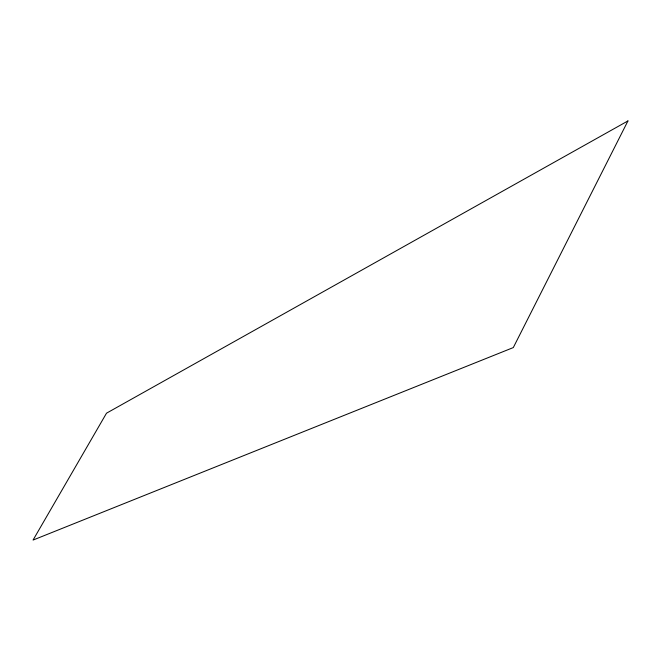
<?xml version="1.0" encoding="UTF-8"?>
<svg xmlns="http://www.w3.org/2000/svg" width="661" height="661" viewBox="0 0 661 661"><rect width="100%" height="100%" fill="white"/><g stroke="black" fill="none" stroke-linecap="round" stroke-linejoin="round"><path stroke-width="0.99" d="M627.95 120.93L513.308 347.57L33.05 540.07L106.512 413.191L627.95 120.93"/></g></svg>
